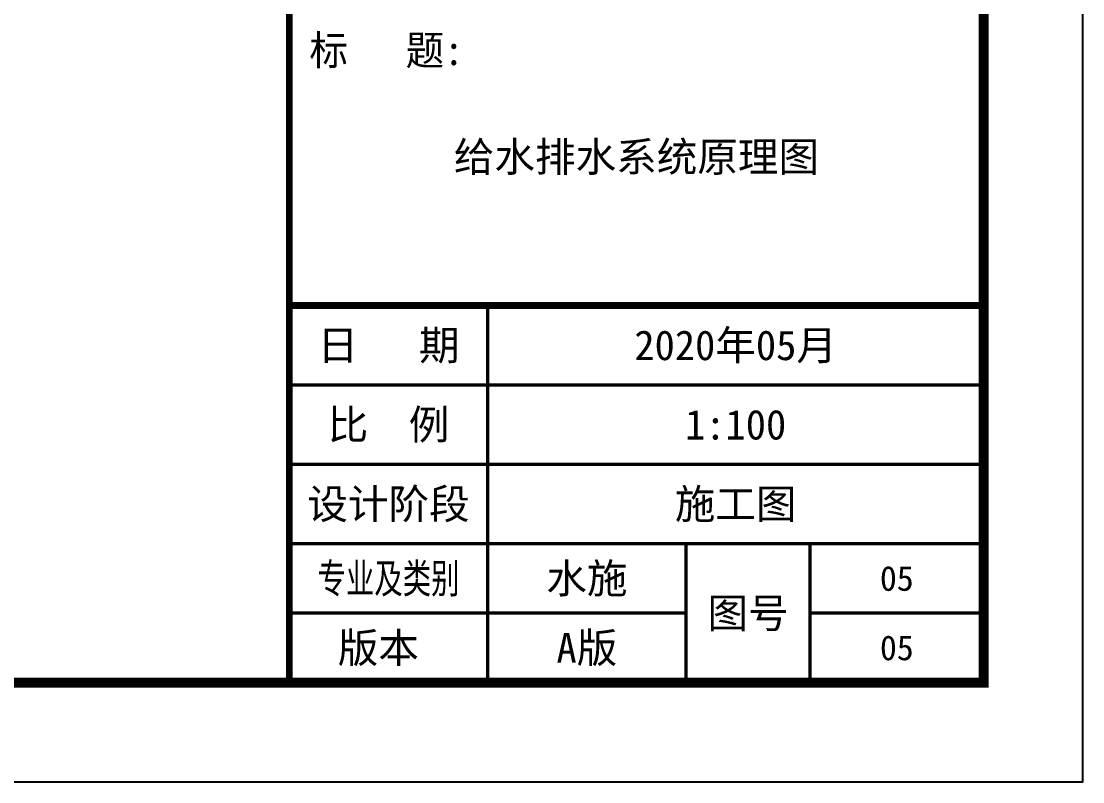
# Model space of a CAD drawing. Extents: x 12300 to 361047, y -1498650 to 1244242.
# Drawn here: x 278744 to 289447, y -77654 to -69987 of the extents above; entities that cross this region are included whole.
import ezdxf
from ezdxf.enums import TextEntityAlignment as Align

# ---------------------------------------------------------------- set-up
doc = ezdxf.new("R2010")
doc.units = 0
doc.header["$LTSCALE"] = 1000
doc.header["$MEASUREMENT"] = 0
doc.layers.get('0').update_dxf_attribs({"color": 8, "linetype": 'CONTINUOUS'})
for name, color, linetype in [('BZ_标准图框', 8, 'CONTINUOUS'), ('TK(图框线)', 3, 'CONTINUOUS'), ('TWT_TITLE', 7, 'CONTINUOUS')]:
    doc.layers.add(name, color=color, linetype=linetype)
doc.styles.add('-宋体', font='', dxfattribs={"width": 0.8})
doc.styles.add('ht', font='simhei.ttf', dxfattribs={"width": 0.8})
doc.styles.get('-宋体').set_extended_font_data('SimSun')

# ---------------------------------------------------------------- blocks, each defined once
blk = doc.blocks.new('A2-TQ-CF')
at = {"layer": 'BZ_标准图框', "color": 3}
for points, const_width in [([(91975, -155165), (91975, -115165)], 70), ([(91975, -151365), (98975, -151365)], 70), ([(93975, -153765), (93975, -151365)], 35), ([(91975, -152165), (98975, -152165)], 35), ([(91975, -152965), (98975, -152965)], 35), ([(91975, -153765), (98975, -153765)], 35), ([(91975, -153765), (98975, -153765)], 35), ([(93975, -155165), (93975, -153765)], 35), ([(95975, -155165), (95975, -153765)], 35), ([(97225, -155165), (97225, -153765)], 35), ([(91975, -154465), (95975, -154465)], 35), ([(97225, -154465), (98975, -154465)], 35)]:
    blk.add_lwpolyline(points, dxfattribs=dict(at, const_width=const_width))
at = {"layer": 'TWT_TITLE', "color": 3, "const_width": 80}
blk.add_lwpolyline([(98975, -155165), (98975, -115165)], dxfattribs=at)
at = {"layer": 'BZ_标准图框', "color": 3, "style": 'ht', "width": 0.95}
blk.add_text('标   题:', height=300, dxfattribs=at).set_placement((92177, -148941))
at = {"layer": 'BZ_标准图框', "color": 3}
for s, height, style, p in [('日   期', 300, 'ht', (92975, -151765)), ('2020年05月', 300, 'ht', (96475, -151765)), ('比  例', 300, 'ht', (92975, -152565)), ('设计阶段', 300, 'ht', (92975, -153365)), ('施工图', 300, 'ht', (96475, -153365)), ('图号', 300, 'ht', (96600, -154465)), ('版本 ', 300, 'ht', (92975, -154815)), ('05', 250, '-宋体', (98100, -154815))]:
    blk.add_text(s, height=height, dxfattribs=dict(at, style=style)).set_placement(p, align=Align.MIDDLE_CENTER)
at = {"layer": 'BZ_标准图框', "color": 3, "style": 'ht', "width": 0.7}
blk.add_text('专业及类别', height=300, dxfattribs=at).set_placement((92975, -154115), align=Align.MIDDLE_CENTER)
at = {"layer": 'TK(图框线)', "color": 3, "style": 'ht'}
for s, p in [('水施', (94975, -154115)), ('A版', (94975, -154815))]:
    blk.add_text(s, height=300, dxfattribs=at).set_placement(p, align=Align.MIDDLE_CENTER)

msp = doc.modelspace()

# ---------------------------------------------------------------- linework, layer by layer
at = {"layer": 'TWT_TITLE', "color": 3}
msp.add_lwpolyline([(230046.8, -77653.9), (289446.8, -77653.9), (289446.8, -35653.9), (230046.8, -35653.9)], close=True, dxfattribs=at)
at = {"layer": 'TWT_TITLE', "color": 3, "const_width": 100}
msp.add_lwpolyline([(232546.8, -76653.9), (288446.8, -76653.9), (288446.8, -36653.9), (232546.8, -36653.9)], close=True, dxfattribs=at)

# ---------------------------------------------------------------- block references
msp.add_blockref('A2-TQ-CF', (189472, 78511.6))

# ---------------------------------------------------------------- texts
at = {"layer": 'BZ_标准图框', "color": 2}
for s, height, style, p in [('给水排水系统原理图', 300, 'ht', (284946.8, -71353.9)), ('1:100', 300, 'ht', (285946.8, -74053.9)), ('05', 250, '-宋体', (287571.8, -75603.9))]:
    msp.add_text(s, height=height, dxfattribs=dict(at, style=style)).set_placement(p, align=Align.MIDDLE_CENTER)

doc.saveas('drawing.dxf')
